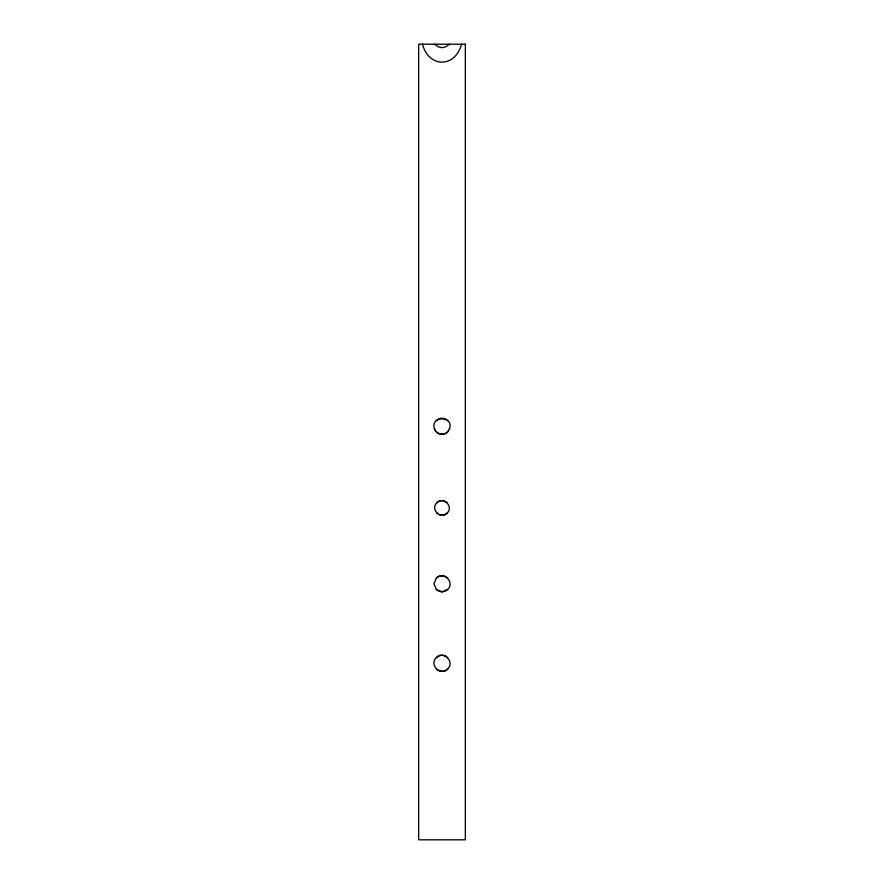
<?xml version="1.0" encoding="UTF-8"?>
<svg xmlns="http://www.w3.org/2000/svg" width="884" height="884" viewBox="0 0 884 884"><rect width="100%" height="100%" fill="white"/><g stroke="black" fill="none" stroke-linecap="round" stroke-linejoin="round"><path stroke-width="1.33" d="M449.348 429.304C454.851 415.381 429.149 415.381 434.652 429.304M449.58 428.74L447.978 431.514M461.525 44.2C455.183 68.09 428.817 68.09 422.475 44.2M449.381 44.2L445.801 46.819L442 47.692L438.199 46.819L434.619 44.2M434.42 428.74C436.033 434.707 444.906 436.21 448.332 431.06M436.84 502.775C429.967 509.151 440.784 519.969 447.16 513.096C454.033 506.72 443.216 495.902 436.84 502.775A7.392 7.326 -90 0 1 447.16 502.775M436.331 578.114L433.978 583.794L436.331 589.462A8.133 8.055 -90 0 0 447.669 589.462C455.238 582.446 443.337 570.556 436.331 578.114A8.133 8.055 -90 0 1 447.669 578.114M436.331 657.619C428.762 664.635 440.663 676.525 447.669 668.967C455.238 661.95 443.337 650.06 436.331 657.619A8.133 8.055 -90 0 1 447.669 657.619M447.669 589.462L442 591.816L436.309 589.44M435.05 430.254L435.525 430.873M447.669 668.967A8.133 8.055 -90 0 1 436.342 668.967M436.342 420.574A8.133 8.055 -90 0 1 447.669 420.574M447.669 431.922A8.133 8.055 -90 0 1 436.342 431.922M447.16 513.096A7.392 7.326 -90 0 1 436.862 513.096M465.338 44.2L418.662 44.2L418.662 839.8L465.338 839.8L465.338 44.2"/></g></svg>
